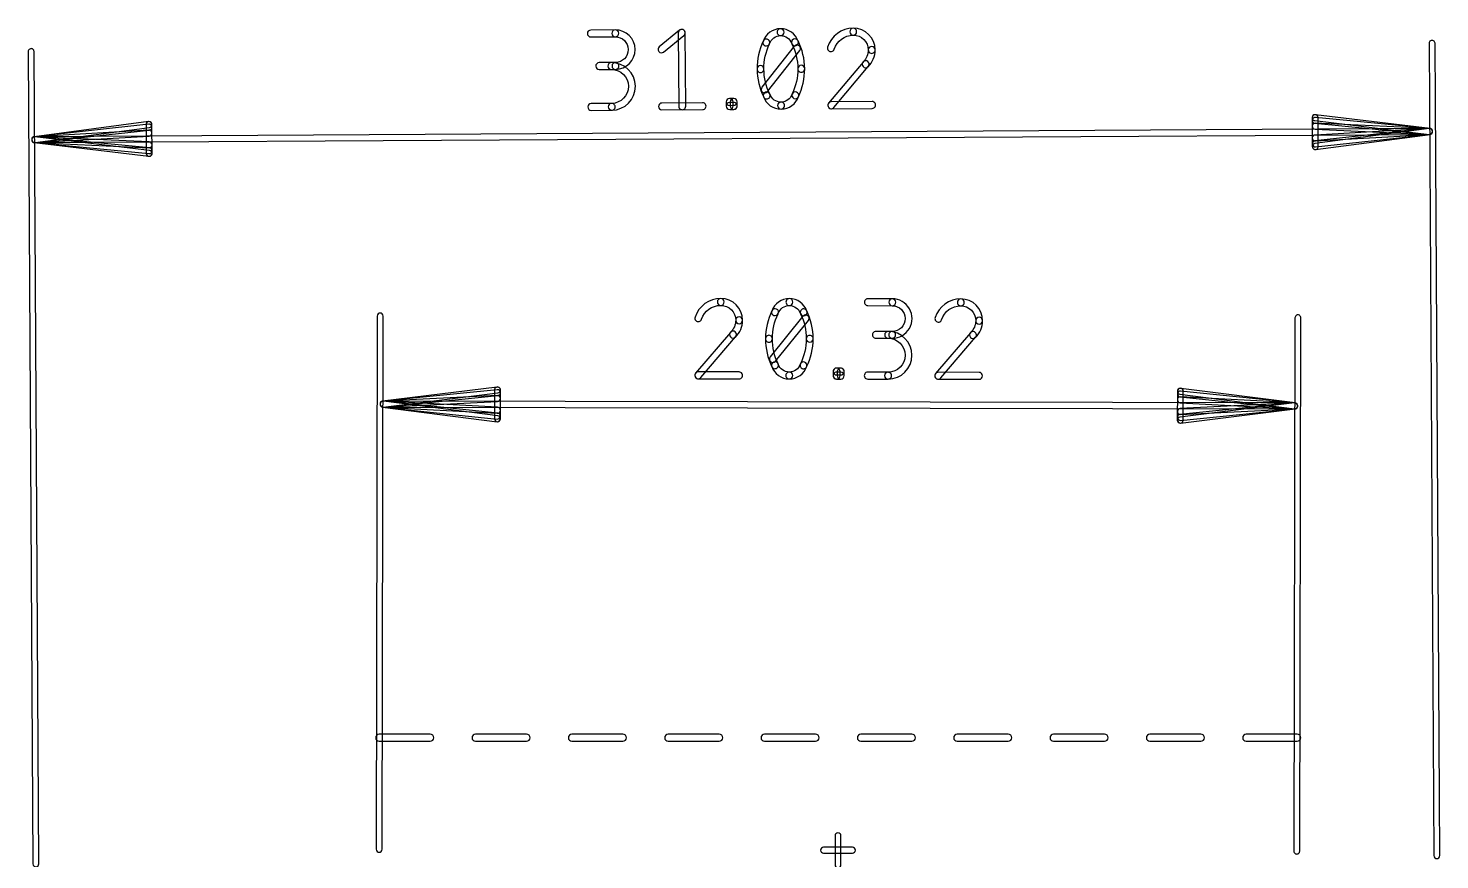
# Model space of a CAD drawing. Extents: x -14.3 to 31.1, y -8.3 to 72.5.
# Drawn here: x -0.18 to 31.08, y 54.11 to 72.51 of the extents above; entities that cross this region are included whole.
import ezdxf

# ---------------------------------------------------------------- set-up
doc = ezdxf.new("R2010")
doc.units = 0
doc.layers.add('20', color=30, linetype='CONTINUOUS')

msp = doc.modelspace()

# ---------------------------------------------------------------- linework, layer by layer
at = {"layer": '20'}
for points in [[(18.0876, 72.3619, 1), (18.0866, 72.5143, 0.3252), (17.5203, 72.0964, 1), (17.6656, 72.0504, -0.3252)], [(18.4201, 72.034, 1), (18.5725, 72.0351, 0.4142), (18.0866, 72.5143, 1), (18.0876, 72.3619, -0.4142)], [(12.2765, 72.3214), (12.8183, 72.3251, 1), (12.8173, 72.4775), (12.2754, 72.4738, 1)], [(12.8223, 71.7551, 1), (12.8234, 71.6027, 1), (12.8173, 72.4775, 1), (12.8183, 72.3251, -1)], [(13.8896, 71.9881), (14.3386, 72.3524, 1), (14.2425, 72.4708), (13.7935, 72.1064, 1)], [(14.2144, 72.4111), (14.2257, 70.7855, 1), (14.3781, 70.7866), (14.3668, 72.4121, 1)], [(16.2331, 72.166, 1), (16.0956, 72.2318, 0.1139), (15.9568, 71.6104, 1), (16.1092, 71.6115, -0.1139)], [(16.4794, 72.3507, 1), (16.4783, 72.5031, 0.3205), (16.0921, 72.2231, 1), (16.2366, 72.1747, -0.3205)], [(16.7246, 72.1781, 1), (16.8684, 72.2285, 0.3205), (16.4783, 72.5031, 1), (16.4794, 72.3507, -0.3205)], [(16.8599, 71.6167, 1), (17.0123, 71.6178, 0.1139), (16.8648, 72.2372, 1), (16.7283, 72.1695, -0.1139)], [(31.075, 54.2004), (30.9695, 72.1808, 1), (30.8395, 72.1801), (30.945, 54.1996, 1)], [(0.055, 54.0184), (-0.0505, 71.9988, 1), (-0.1805, 71.9981), (-0.075, 54.0176, 1)], [(16.1863, 71.1129), (16.9025, 72.021, 1), (16.7828, 72.1154), (16.0666, 71.2072, 1)], [(18.3101, 71.7723, 1), (18.416, 71.6627, 0.2053), (18.5725, 72.0351, 1), (18.4201, 72.034, -0.2053)], [(12.8223, 71.7551), (12.4611, 71.7525, 1), (12.4621, 71.6001), (12.8234, 71.6027, 1)], [(12.7383, 70.8513, 1), (12.7394, 70.6989, 1), (12.732, 71.7544, 1), (12.7331, 71.602, -1)], [(16.1092, 71.6115, 1), (15.9568, 71.6104, 0.1139), (16.1043, 70.991, 1), (16.2408, 71.0588, -0.1139)], [(16.736, 71.0622, 1), (16.8735, 70.9964, 0.1139), (17.0123, 71.6178, 1), (16.8599, 71.6167, -0.1139)], [(18.3047, 71.7665), (17.5434, 70.858, 1), (17.6602, 70.7601), (18.4215, 71.6686, 1)], [(15.3508, 70.8075), (15.4411, 70.8081, 1), (15.4401, 70.9605), (15.3498, 70.9599, 1)], [(15.4271, 70.7939), (15.4265, 70.8842, 1), (15.2741, 70.8831), (15.2747, 70.7928, 1)], [(15.3644, 70.8838), (15.365, 70.7935, 1), (15.5174, 70.7945), (15.5168, 70.8848, 1)], [(16.2445, 71.0501, 1), (16.1007, 70.9997, 0.3205), (16.4908, 70.7251, 1), (16.4897, 70.8775, -0.3205)], [(16.4897, 70.8775, 1), (16.4908, 70.7251, 0.3205), (16.877, 71.0051, 1), (16.7325, 71.0535, -0.3205)], [(12.2878, 70.6958), (12.7394, 70.6989, 1), (12.7383, 70.8513), (12.2868, 70.8482, 1)], [(13.8509, 70.7067), (14.754, 70.713, 1), (14.7529, 70.8654), (13.8498, 70.8591, 1)], [(15.4407, 70.8702), (15.3504, 70.8696, 1), (15.3514, 70.7172), (15.4418, 70.7178, 1)], [(17.6023, 70.7329), (18.5054, 70.7392, 1), (18.5043, 70.8916), (17.6012, 70.8853, 1)], [(-0.0306, 69.9844), (2.5025, 70.3185, 1), (2.4855, 70.4474), (-0.0476, 70.1133, 1)], [(-0.032, 69.9843), (2.5014, 70.2591, 1), (2.4874, 70.3884), (-0.0461, 70.1135, 1)], [(2.429, 70.3826), (2.4328, 69.7441, 1), (2.5628, 69.7449), (2.559, 70.3834, 1)], [(30.8587, 70.2947), (28.3219, 70.599, 1), (28.3064, 70.4699), (30.8432, 70.1656, 1)], [(28.2491, 70.5341), (28.2529, 69.8956, 1), (28.3829, 69.8964), (28.3791, 70.5349, 1)], [(30.8572, 70.2948), (28.3207, 70.5399, 1), (28.3082, 70.4105), (30.8447, 70.1654, 1)], [(30.8539, 70.295), (28.3182, 70.4102, 1), (28.3123, 70.2803), (30.848, 70.1652, 1)], [(-0.0387, 69.9839), (30.8513, 70.1651, 1), (30.8506, 70.2951), (-0.0394, 70.1139, 1)], [(-0.0353, 69.984), (2.4988, 70.1289, 1), (2.4914, 70.2586), (-0.0428, 70.1138, 1)], [(2.5055, 69.8091), (-0.0313, 70.1134, 1), (-0.0468, 69.9843), (2.49, 69.68, 1)], [(2.4996, 69.9987), (-0.0361, 70.1138, 1), (-0.042, 69.9839), (2.4937, 69.8688, 1)], [(2.5037, 69.8685), (-0.0328, 70.1136, 1), (-0.0453, 69.9842), (2.4912, 69.7391, 1)], [(28.3205, 70.0204), (30.8547, 70.1652, 1), (30.8472, 70.295), (28.313, 70.1501, 1)], [(28.3245, 69.8906), (30.858, 70.1655, 1), (30.8439, 70.2947), (28.3105, 70.0199, 1)], [(28.3264, 69.8316), (30.8594, 70.1657, 1), (30.8424, 70.2946), (28.3094, 69.9605, 1)], [(15.1553, 66.38, 1), (15.1555, 66.5324, 0.3252), (14.5856, 66.1194, 1), (14.7305, 66.0722, -0.3252)], [(15.4849, 66.0492, 1), (15.6373, 66.049, 0.4142), (15.1555, 66.5324, 1), (15.1553, 66.38, -0.4142)], [(16.4253, 66.1948, 1), (16.2884, 66.2618, 0.1139), (16.1442, 65.6417, 1), (16.2966, 65.6414, -0.1139)], [(16.6732, 66.3773, 1), (16.6735, 66.5297, 0.3205), (16.2848, 66.2532, 1), (16.4289, 66.2035, -0.3205)], [(16.9169, 66.2026, 1), (17.0612, 66.2518, 0.3205), (16.6735, 66.5297, 1), (16.6732, 66.3773, -0.3205)], [(17.0473, 65.6401, 1), (17.1997, 65.6398, 0.1139), (17.0576, 66.2605, 1), (16.9205, 66.1939, -0.1139)], [(18.41, 66.3743), (18.9519, 66.3734, 1), (18.9522, 66.5258), (18.4103, 66.5267, 1)], [(18.9509, 65.8033, 1), (18.9506, 65.6509, 1), (18.9522, 66.5258, 1), (18.9519, 66.3734, -1)], [(20.4699, 66.3707, 1), (20.4701, 66.5231, 0.3252), (19.9002, 66.1101, 1), (20.0451, 66.0629, -0.3252)], [(20.7995, 66.0399, 1), (20.9519, 66.0397, 0.4142), (20.4701, 66.5231, 1), (20.4699, 66.3707, -0.4142)], [(7.655, 54.3399), (7.6782, 66.1445, 1), (7.5482, 66.1447), (7.525, 54.3401, 1)], [(15.3726, 65.7885, 1), (15.4775, 65.678, 0.2053), (15.6373, 66.049, 1), (15.4849, 66.0492, -0.2053)], [(16.3693, 65.1421), (17.0934, 66.044, 1), (16.9746, 66.1394), (16.2505, 65.2375, 1)], [(20.6872, 65.7792, 1), (20.7921, 65.6687, 0.2053), (20.9519, 66.0397, 1), (20.7995, 66.0399, -0.2053)], [(27.975, 54.2999), (27.9982, 66.1045, 1), (27.8682, 66.1047), (27.845, 54.3001, 1)], [(15.3671, 65.7827), (14.5979, 64.8809, 1), (14.7138, 64.782), (15.4831, 65.6838, 1)], [(16.2966, 65.6414, 1), (16.1442, 65.6417, 0.1139), (16.2863, 65.021, 1), (16.4234, 65.0875, -0.1139)], [(16.9186, 65.0867, 1), (17.0554, 65.0197, 0.1139), (17.1997, 65.6398, 1), (17.0473, 65.6401, -0.1139)], [(18.9509, 65.8033), (18.5897, 65.8039, 1), (18.5894, 65.6515), (18.9506, 65.6509, 1)], [(18.859, 64.9003, 1), (18.8588, 64.7479, 1), (18.8606, 65.8034, 1), (18.8603, 65.651, -1)], [(20.6817, 65.7734), (19.9125, 64.8716, 1), (20.0284, 64.7727), (20.7976, 65.6745, 1)], [(16.427, 65.0789, 1), (16.2827, 65.0297, 0.3205), (16.6704, 64.7517, 1), (16.6707, 64.9041, -0.3205)], [(16.6707, 64.9041, 1), (16.6704, 64.7517, 0.3205), (17.0591, 65.0283, 1), (16.915, 65.078, -0.3205)], [(14.6557, 64.7553), (15.5588, 64.7537, 1), (15.5591, 64.9061), (14.656, 64.9077, 1)], [(17.81, 64.9022), (17.7197, 64.9023, 1), (17.7194, 64.7499), (17.8097, 64.7498, 1)], [(17.7958, 64.826), (17.7959, 64.9163, 1), (17.6435, 64.9166), (17.6434, 64.8262, 1)], [(17.7196, 64.8402), (17.8099, 64.8401, 1), (17.8102, 64.9925), (17.7198, 64.9926, 1)], [(17.7338, 64.9164), (17.7337, 64.8261, 1), (17.8861, 64.8258), (17.8862, 64.9161, 1)], [(18.4072, 64.7487), (18.8588, 64.7479, 1), (18.859, 64.9003), (18.4075, 64.9011, 1)], [(19.9703, 64.746), (20.8734, 64.7444, 1), (20.8737, 64.8968), (19.9706, 64.8984, 1)], [(7.6824, 64.13), (10.218, 64.4442, 1), (10.202, 64.5733), (7.6664, 64.259, 1)], [(7.6809, 64.1298), (10.2164, 64.3848, 1), (10.2034, 64.5142), (7.6679, 64.2592, 1)], [(10.145, 64.5089), (10.1438, 63.8704, 1), (10.2738, 63.8701), (10.275, 64.5086, 1)], [(25.265, 64.4791), (25.2638, 63.8406, 1), (25.3938, 63.8404), (25.395, 64.4789, 1)], [(27.8712, 64.2194), (25.3367, 64.4844, 1), (25.3232, 64.3551), (27.8576, 64.0901, 1)], [(27.8726, 64.2192), (25.3383, 64.5435, 1), (25.3218, 64.4145), (27.8562, 64.0903, 1)], [(10.217, 63.9347), (7.6826, 64.259, 1), (7.6661, 64.13), (10.2005, 63.8058, 1)], [(7.6776, 64.1296), (10.2128, 64.2546, 1), (10.2064, 64.3844), (7.6712, 64.2594, 1)], [(7.6743, 64.1295), (27.8643, 64.0898, 1), (27.8645, 64.2198), (7.6745, 64.2595, 1)], [(10.2126, 64.1244), (7.6779, 64.2594, 1), (7.6709, 64.1296), (10.2057, 63.9946, 1)], [(10.2156, 63.9942), (7.6812, 64.2591, 1), (7.6676, 64.1299), (10.2021, 63.8649, 1)], [(25.3368, 63.776), (27.8724, 64.0902, 1), (27.8564, 64.2193), (25.3208, 63.905, 1)], [(25.3354, 63.8351), (27.8709, 64.0901, 1), (27.8579, 64.2194), (25.3224, 63.9644, 1)], [(25.3323, 63.9648), (27.8676, 64.0898, 1), (27.8612, 64.2197), (25.3259, 64.0947, 1)], [(27.8679, 64.2197), (25.3331, 64.3547, 1), (25.3262, 64.2248), (27.8609, 64.0898, 1)], [(7.59, 56.7338), (8.723, 56.7338, 1), (8.723, 56.8862), (7.59, 56.8862, 1)], [(9.723, 56.7338), (10.856, 56.7338, 1), (10.856, 56.8862), (9.723, 56.8862, 1)], [(11.856, 56.7338), (12.989, 56.7338, 1), (12.989, 56.8862), (11.856, 56.8862, 1)], [(13.989, 56.7338), (15.122, 56.7338, 1), (15.122, 56.8862), (13.989, 56.8862, 1)], [(16.122, 56.7338), (17.255, 56.7338, 1), (17.255, 56.8862), (16.122, 56.8862, 1)], [(18.255, 56.7338), (19.388, 56.7338, 1), (19.388, 56.8862), (18.255, 56.8862, 1)], [(20.388, 56.7338), (21.521, 56.7338, 1), (21.521, 56.8862), (20.388, 56.8862, 1)], [(22.521, 56.7338), (23.654, 56.7338, 1), (23.654, 56.8862), (22.521, 56.8862, 1)], [(24.654, 56.7338), (25.787, 56.7338, 1), (25.787, 56.8862), (24.654, 56.8862, 1)], [(26.787, 56.7338), (27.92, 56.7338, 1), (27.92, 56.8862), (26.787, 56.8862, 1)], [(17.815, 54.0008), (17.815, 54.6392, 1), (17.685, 54.6392), (17.685, 54.0008, 1)], [(17.4308, 54.255), (18.0692, 54.255, 1), (18.0692, 54.385), (17.4308, 54.385, 1)]]:
    msp.add_lwpolyline(points, format="xyb", close=True, dxfattribs=at)

doc.saveas('drawing.dxf')
